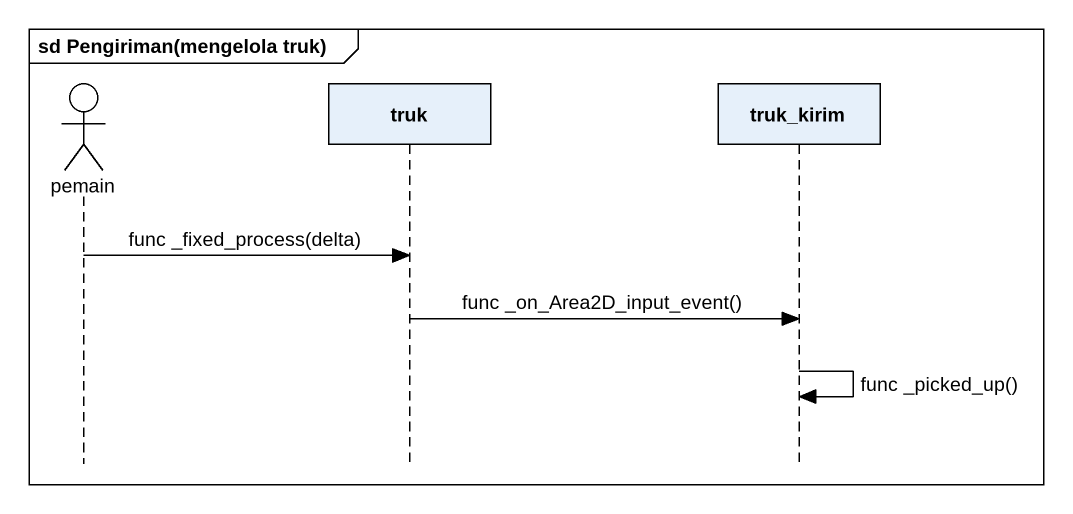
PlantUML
@startuml
mainframe sd Pengiriman(mengelola truk)
hide footbox
actor pemain
participant truk
participant truk_kirim

pemain -> truk : func _fixed_process(delta)
truk -> truk_kirim : func _on_Area2D_input_event()
truk_kirim -> truk_kirim : func _picked_up()
@enduml
